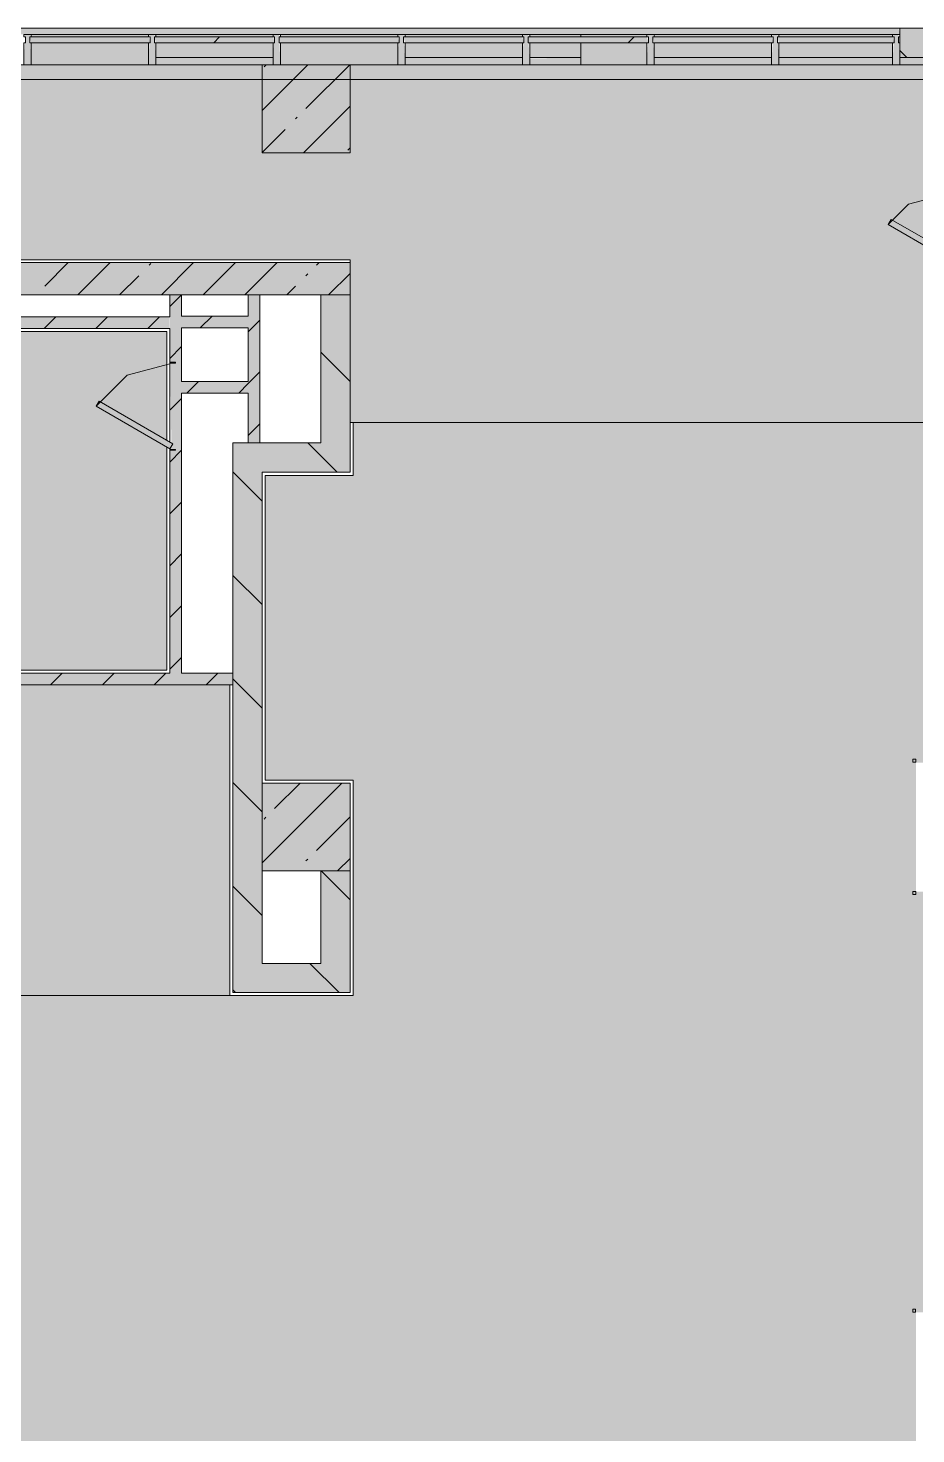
# Model space of a CAD drawing. Header units: millimetres. Extents: x -3817 to 677485, y -22715 to 103890.
# Drawn here: x 2320.3 to 2368, y -19464 to -19388.5 of the extents above; entities that cross this region are included whole.
import ezdxf

# ---------------------------------------------------------------- set-up
doc = ezdxf.new("R2010")
doc.units = ezdxf.units.MM
doc.layers.add('PDF _Геометрия', color=7, linetype='Continuous', true_color=0x1d1d1d)
doc.layers.add('PDF _Сплошная заливка', color=7, linetype='Continuous', true_color=0xffffff)

msp = doc.modelspace()

# ---------------------------------------------------------------- hatches: boundary and pattern name
at = {"layer": 'PDF _Сплошная заливка', "transparency": 33554559}
h = msp.add_hatch(color=256, dxfattribs=at)
h.paths.add_polyline_path([(2368.969, -19390.101), (2369.126, -19390.101), (2369.126, -19388.526), (2367.16, -19388.526), (2367.16, -19390.101)], flags=0)
h.paths.add_polyline_path([(2293.149, -19390.101), (2293.539, -19390.101), (2293.539, -19388.526), (2293.145, -19388.526), (2293.145, -19390.101)], flags=0)
h = msp.add_hatch(color=256, dxfattribs=at)
h.paths.add_polyline_path([(2327.199, -19388.865), (2367.16, -19388.865), (2367.081, -19388.526), (2293.539, -19388.526), (2293.617, -19388.865), (2327.12, -19388.865)], flags=0)
h.paths.add_polyline_path([(2327.12, -19388.999), (2327.199, -19388.999), (2327.199, -19388.865)], flags=0)
h.paths.add_polyline_path([(2333.813, -19388.999), (2333.891, -19388.999), (2333.891, -19388.865)], flags=0)
h.paths.add_polyline_path([(2340.505, -19388.999), (2340.584, -19388.999), (2340.584, -19388.865)], flags=0)
h.paths.add_polyline_path([(2307.042, -19388.999), (2307.121, -19388.999), (2307.121, -19388.865)], flags=0)
h.paths.add_polyline_path([(2300.349, -19388.999), (2300.428, -19388.999), (2300.428, -19388.865)], flags=0)
for points in [[(2320.112, -19390.495), (2320.506, -19390.495), (2320.427, -19388.865), (2320.112, -19388.865), (2320.191, -19388.999), (2320.112, -19390.101)], [(2326.884, -19389.314), (2326.805, -19388.999), (2320.427, -19388.999), (2320.506, -19389.314), (2326.805, -19389.314)], [(2326.805, -19390.495), (2327.199, -19390.495), (2327.12, -19388.865), (2326.805, -19388.865), (2326.884, -19388.999), (2326.805, -19390.101)], [(2333.498, -19389.314), (2333.576, -19389.314), (2333.498, -19388.999), (2327.12, -19388.999), (2327.199, -19389.314)], [(2333.498, -19390.495), (2333.891, -19390.495), (2333.813, -19388.865), (2333.498, -19388.865), (2333.576, -19388.999), (2333.498, -19390.101)], [(2340.269, -19389.314), (2340.19, -19388.999), (2333.813, -19388.999), (2333.891, -19389.314), (2340.19, -19389.314)], [(2340.19, -19390.495), (2340.584, -19390.495), (2340.505, -19388.865), (2340.19, -19388.865), (2340.269, -19388.999), (2340.19, -19390.101)], [(2346.883, -19389.314), (2346.962, -19389.314), (2346.883, -19388.999), (2340.505, -19388.999), (2340.584, -19389.314)], [(2346.883, -19390.495), (2347.277, -19390.495), (2347.198, -19388.865), (2346.883, -19388.865), (2346.962, -19388.999), (2346.883, -19390.154)], [(2353.657, -19389.314), (2353.578, -19388.999), (2347.198, -19388.999), (2347.198, -19389.314), (2353.578, -19389.314)], [(2353.578, -19390.495), (2353.972, -19390.495), (2353.893, -19388.865), (2353.578, -19388.865), (2353.657, -19388.999), (2353.578, -19390.257)], [(2360.349, -19389.314), (2360.271, -19388.999), (2353.893, -19388.999), (2353.972, -19389.314), (2360.271, -19389.314)], [(2360.271, -19388.999), (2360.271, -19388.865), (2353.972, -19388.865), (2353.972, -19388.999), (2356.127, -19388.999)], [(2360.271, -19390.495), (2360.664, -19390.495), (2360.585, -19388.865), (2360.271, -19388.865), (2360.349, -19388.999), (2360.271, -19390.359)], [(2364.258, -19389.314), (2366.845, -19389.314), (2366.766, -19388.999), (2360.585, -19388.999), (2360.664, -19389.314)], [(2364.258, -19388.999), (2366.766, -19388.999), (2366.766, -19388.865), (2360.664, -19388.865), (2360.664, -19388.999)], [(2366.766, -19390.495), (2367.16, -19390.465), (2367.081, -19388.865), (2366.766, -19388.865), (2366.845, -19388.999), (2366.766, -19390.459)], [(2343.406, -19390.101), (2346.883, -19390.101), (2346.883, -19389.314), (2340.584, -19389.314), (2340.584, -19390.101)], [(2347.995, -19390.101), (2350.033, -19390.101), (2350.033, -19389.314), (2347.277, -19389.314), (2347.277, -19390.101)], [(2356.127, -19390.101), (2360.271, -19390.101), (2360.271, -19389.314), (2353.972, -19389.314), (2353.972, -19390.101)], [(2364.258, -19390.101), (2366.766, -19390.101), (2366.766, -19389.314), (2360.664, -19389.314), (2360.664, -19390.101)], [(2368.969, -19409.707), (2368.969, -19400.481), (2366.537, -19399.077), (2366.695, -19398.804), (2368.969, -19400.117), (2368.969, -19390.495), (2337.632, -19390.495), (2337.632, -19395.219), (2332.907, -19395.219), (2332.907, -19390.495), (2298.027, -19390.495), (2298.027, -19395.376), (2293.145, -19395.376), (2293.154, -19400.967), (2337.632, -19400.967), (2337.632, -19409.707), (2368.024, -19409.707)], [(2307.711, -19402.856), (2337.632, -19402.856), (2337.632, -19401.124), (2293.145, -19401.124), (2293.145, -19402.856), (2307.338, -19402.856)], [(2329.364, -19440.493), (2331.175, -19440.493), (2331.175, -19423.803), (2319.128, -19423.803), (2319.128, -19431.677), (2318.813, -19431.677), (2318.813, -19423.803), (2307.711, -19423.803), (2307.711, -19403.014), (2293.154, -19403.061), (2293.154, -19428.918), (2298.027, -19428.918), (2298.027, -19433.958), (2293.154, -19433.996), (2293.224, -19439.454), (2314.561, -19439.454), (2314.561, -19440.493), (2327.951, -19440.493)], [(2327.947, -19423.173), (2328.577, -19423.173), (2328.577, -19402.856), (2327.947, -19402.856), (2328.028, -19410.807), (2328.104, -19410.851), (2327.947, -19411.218), (2327.947, -19423.016)], [(2323.601, -19404.667), (2327.947, -19404.667), (2327.947, -19404.037), (2308.499, -19404.037), (2308.545, -19404.667), (2315.136, -19404.667)], [(2328.577, -19404.628), (2332.159, -19404.628), (2332.159, -19403.998), (2328.577, -19403.998), (2328.577, -19404.427)], [(2333.065, -19412.384), (2337.632, -19412.368), (2337.632, -19410.809), (2332.907, -19410.809), (2332.907, -19412.384)], [(2337.632, -19433.8), (2337.632, -19429.076), (2332.907, -19429.076), (2332.907, -19433.8), (2335.286, -19433.8)], [(2336.057, -19438.761), (2337.632, -19438.761), (2337.632, -19433.8), (2336.057, -19433.8), (2336.057, -19436.972)], [(2332.907, -19440.335), (2337.632, -19440.335), (2337.632, -19438.761), (2331.333, -19438.761), (2331.333, -19440.335)]]:
    msp.add_hatch(color=256, dxfattribs=at).paths.add_polyline_path(points)
at = {"layer": 'PDF _Сплошная заливка', "true_color": 0x383e42, "transparency": 33554559}
for points in [[(2340.19, -19388.999), (2340.19, -19388.865), (2333.891, -19388.865), (2333.891, -19388.999), (2339.864, -19388.999)], [(2323.601, -19390.495), (2326.805, -19390.495), (2326.805, -19389.314), (2320.506, -19389.314), (2320.506, -19390.495)], [(2337.632, -19390.495), (2340.19, -19390.495), (2340.19, -19389.314), (2333.891, -19389.314), (2333.891, -19390.495)]]:
    msp.add_hatch(color=250, dxfattribs=at).paths.add_polyline_path(points)
at = {"layer": 'PDF _Сплошная заливка', "transparency": 33554559}
h = msp.add_hatch(color=256, dxfattribs=at)
h.paths.add_polyline_path([(2274.811, -19543.403), (2284.352, -19543.338), (2284.352, -19542.773), (2284.627, -19542.773), (2284.627, -19541.607), (2284.745, -19541.607), (2284.745, -19541.513), (2326.293, -19541.502), (2327.789, -19538.911), (2328.062, -19539.069), (2326.651, -19541.513), (2385.11, -19541.513), (2385.11, -19533.797), (2385.425, -19533.797), (2385.425, -19541.513), (2406.212, -19541.513), (2406.212, -19534.584), (2406.527, -19534.584), (2406.527, -19541.513), (2419.072, -19541.513), (2419.072, -19532.616), (2419.205, -19532.694), (2420.308, -19532.694), (2420.308, -19541.513), (2420.463, -19541.513), (2420.463, -19518.207), (2420.308, -19518.207), (2420.308, -19518.443), (2419.072, -19518.364), (2419.072, -19518.207), (2368.969, -19518.207), (2368.969, -19488.916), (2368.182, -19488.916), (2368.182, -19483.247), (2373.851, -19483.247), (2373.851, -19484.035), (2379.323, -19484.035), (2379.323, -19483.877), (2379.913, -19483.877), (2379.913, -19484.035), (2388.575, -19484.035), (2388.653, -19483.877), (2389.165, -19483.877), (2389.165, -19484.035), (2419.715, -19484.035), (2419.789, -19483.775), (2420.306, -19483.775), (2420.306, -19484.035), (2420.463, -19484.035), (2420.463, -19508.601), (2421.41, -19508.601), (2421.489, -19508.916), (2437.945, -19508.916), (2437.945, -19508.601), (2438.888, -19508.601), (2438.888, -19489.074), (2433.534, -19489.074), (2433.494, -19390.495), (2420.859, -19390.51), (2420.847, -19395.296), (2408.655, -19395.296), (2408.655, -19396.951), (2403.615, -19396.951), (2403.615, -19395.274), (2403.529, -19395.345), (2403.482, -19395.502), (2379.996, -19395.502), (2379.917, -19409.803), (2377.551, -19409.803), (2377.551, -19409.707), (2337.797, -19409.707), (2337.789, -19412.549), (2333.065, -19412.549), (2333.065, -19428.918), (2337.789, -19428.918), (2337.789, -19440.493), (2314.404, -19440.493), (2314.404, -19454.351), (2314.561, -19454.351), (2314.561, -19464.114), (2314.404, -19464.114), (2314.404, -19477.814), (2314.561, -19477.814), (2314.561, -19505.058), (2314.404, -19505.058), (2314.404, -19511.829), (2321.49, -19511.829), (2321.49, -19512.144), (2314.467, -19512.223), (2314.467, -19512.538), (2314.561, -19512.538), (2314.561, -19518.207), (2288.98, -19518.207), (2288.98, -19514.27), (2275.594, -19514.27), (2275.594, -19518.207), (2262.201, -19518.207), (2262.201, -19536.789), (2271.335, -19536.789), (2271.335, -19541.513), (2273.328, -19541.513), (2273.368, -19541.607), (2273.447, -19541.67), (2273.447, -19542.773), (2273.801, -19542.773), (2273.722, -19543.009), (2273.801, -19543.403), (2274.126, -19543.403)], flags=0)
h.paths.add_polyline_path([(2419.205, -19541.355), (2419.205, -19541.277), (2419.072, -19541.277)], flags=0)
h.paths.add_polyline_path([(2436.842, -19510.176), (2436.842, -19510.152), (2422.473, -19510.176), (2422.512, -19510.333), (2436.488, -19510.333), (2436.488, -19510.176)], flags=0)
h.paths.add_polyline_path([(2438.888, -19510.333), (2438.848, -19510.176), (2436.842, -19510.176), (2436.842, -19510.333), (2437.945, -19510.333)], flags=0)
h.paths.add_polyline_path([(2421.41, -19510.152), (2421.489, -19510.018), (2421.41, -19510.123)], flags=0)
h.paths.add_polyline_path([(2422.119, -19510.333), (2422.119, -19510.152), (2420.463, -19510.176), (2420.463, -19510.333), (2421.922, -19510.333)], flags=0)
h.paths.add_polyline_path([(2421.804, -19510.152), (2421.804, -19510.018), (2421.725, -19510.018), (2421.794, -19510.136)], flags=0)
h.paths.add_polyline_path([(2437.551, -19510.152), (2437.551, -19510.018), (2437.472, -19510.018)], flags=0)
h.paths.add_polyline_path([(2337.178, -19482.94), (2335.918, -19482.891), (2335.918, -19481.141), (2334.69, -19480.86), (2334.758, -19480.712), (2334.886, -19480.725), (2335.918, -19480.83), (2335.918, -19480.736), (2337.772, -19480.736), (2337.852, -19476.691), (2338.001, -19476.691), (2338.001, -19480.736), (2339.855, -19480.804), (2339.855, -19482.94), (2338.595, -19482.94)], flags=0)
h.paths.add_polyline_path([(2337.914, -19476.127), (2337.772, -19476.127), (2337.71, -19472.082), (2335.918, -19472.019), (2335.918, -19471.908), (2334.703, -19472.047), (2334.728, -19471.89), (2335.918, -19471.677), (2335.918, -19469.878), (2339.855, -19469.878), (2339.855, -19472.082), (2338.001, -19472.082), (2337.946, -19476.127), (2337.917, -19476.127)], flags=0)
h.paths.add_polyline_path([(2369.126, -19464.429), (2368.024, -19464.429), (2368.024, -19457.5), (2374.953, -19457.5), (2374.953, -19464.429)], flags=0)
h.paths.add_polyline_path([(2376.095, -19448.306), (2376.095, -19440.038), (2376.685, -19440.038), (2376.685, -19448.306)], flags=0)
h.paths.add_polyline_path([(2376.095, -19439.487), (2376.147, -19431.22), (2376.685, -19431.22), (2376.685, -19439.487)], flags=0)
h.paths.add_polyline_path([(2369.126, -19434.903), (2368.024, -19434.903), (2368.024, -19427.974), (2374.953, -19427.974), (2374.953, -19434.903)], flags=0)
h.paths.add_polyline_path([(2376.095, -19430.826), (2376.147, -19422.559), (2376.685, -19422.559), (2376.685, -19430.826), (2376.147, -19430.826)], flags=0)
h.paths.add_polyline_path([(2376.659, -19420.13), (2376.147, -19419.835), (2380.282, -19412.676), (2380.793, -19412.971), (2377.555, -19418.578)], flags=0)
h.paths.add_polyline_path([(2377.551, -19409.646), (2377.555, -19409.646), (2377.551, -19409.549)], flags=0)
h.paths.add_polyline_path([(2420.463, -19395.485), (2408.741, -19395.485), (2408.741, -19395.328), (2420.859, -19395.328), (2420.846, -19395.485)], flags=0)
h = msp.add_hatch(color=256, dxfattribs=at)
h.paths.add_polyline_path([(2560.143, -19604.251), (2560.301, -19604.251), (2560.301, -19602.928), (2560.143, -19602.928), (2560.143, -19603.951)], flags=0)
h.paths.add_polyline_path([(2292.279, -19482.948), (2292.279, -19482.947), (2291.973, -19482.948)], flags=0)
h.paths.add_polyline_path([(2293.539, -19390.495), (2293.539, -19390.101), (2293.154, -19390.179), (2293.145, -19390.494), (2293.154, -19390.495)], flags=0)
h.paths.add_polyline_path([(2369.126, -19390.495), (2369.126, -19390.101), (2367.16, -19390.101), (2367.16, -19390.495), (2368.969, -19390.495)], flags=0)
h.paths.add_polyline_path([(2366.766, -19390.495), (2366.766, -19390.101), (2360.664, -19390.101), (2360.664, -19390.495), (2364.258, -19390.495)], flags=0)
h.paths.add_polyline_path([(2353.972, -19390.495), (2360.271, -19390.495), (2360.271, -19390.101), (2353.972, -19390.101), (2353.972, -19390.263)], flags=0)
h.paths.add_polyline_path([(2350.033, -19390.495), (2350.033, -19390.101), (2347.277, -19390.16), (2347.277, -19390.495), (2347.995, -19390.495)], flags=0)
h.paths.add_polyline_path([(2297.869, -19390.495), (2300.034, -19390.495), (2300.034, -19390.101), (2293.932, -19390.101), (2293.932, -19390.495)], flags=0)
h.paths.add_polyline_path([(2346.883, -19390.495), (2346.883, -19390.101), (2340.584, -19390.101), (2340.584, -19390.495)], flags=0)
h.paths.add_polyline_path([(2333.498, -19390.495), (2333.498, -19390.101), (2327.199, -19390.101), (2327.199, -19390.495), (2332.907, -19390.495)], flags=0)
at = {"layer": 'PDF _Сплошная заливка', "true_color": 0xe2e2e2, "transparency": 33554559}
for points in [[(2369.128, -19400.573), (2369.286, -19400.3), (2366.695, -19398.804), (2366.537, -19399.077), (2369.126, -19400.572)], [(2327.947, -19411.124), (2328.104, -19410.851), (2324.149, -19408.568), (2323.992, -19408.84), (2327.789, -19411.033)]]:
    msp.add_hatch(color=254, dxfattribs=at).paths.add_polyline_path(points)
at = {"layer": 'PDF _Сплошная заливка', "transparency": 33554559}
h = msp.add_hatch(color=256, dxfattribs=at)
h.paths.add_polyline_path([(2313.987, -19423.803), (2319.128, -19423.785), (2319.207, -19423.11), (2319.325, -19423.11), (2319.325, -19423.016), (2327.789, -19423.016), (2327.789, -19411.033), (2323.992, -19408.84), (2324.149, -19408.568), (2327.789, -19410.669), (2327.789, -19404.825), (2308.656, -19404.825), (2308.656, -19423.016), (2311.058, -19423.016), (2311.058, -19423.11), (2311.333, -19423.173), (2311.254, -19423.803), (2311.333, -19423.803)], flags=0)
h.paths.add_polyline_path([(2313.987, -19412.368), (2313.987, -19411.218), (2315.136, -19411.218), (2315.136, -19412.368)], flags=0)
h = msp.add_hatch(color=256, dxfattribs=at)
h.paths.add_polyline_path([(2327.789, -19423.803), (2331.333, -19423.803), (2331.333, -19423.173), (2319.522, -19423.173), (2319.522, -19423.803), (2323.601, -19423.803)], flags=0)
h.paths.add_polyline_path([(2308.499, -19423.803), (2310.861, -19423.732), (2310.861, -19423.173), (2308.499, -19423.173), (2308.499, -19423.388)], flags=0)

# ---------------------------------------------------------------- linework, layer by layer
at = {"layer": 'PDF _Геометрия', "color": 7, "lineweight": 9}
for points in [[(2293.539, -19389.314), (2293.539, -19388.526), (2293.145, -19388.526), (2293.145, -19390.101), (2293.539, -19390.101), (2293.539, -19388.526), (2367.16, -19388.526), (2367.16, -19389.314)], [(2320.506, -19388.999), (2320.506, -19388.865), (2320.506, -19388.999)], [(2326.805, -19388.999), (2326.805, -19388.865), (2326.805, -19388.999), (2320.506, -19388.999)], [(2327.199, -19388.999), (2327.199, -19388.865), (2327.199, -19388.999)], [(2333.498, -19388.999), (2333.498, -19388.865), (2333.498, -19388.999), (2327.199, -19388.999)], [(2330.304, -19389.314), (2330.619, -19388.999)], [(2333.891, -19388.999), (2333.891, -19388.865), (2333.891, -19388.999)], [(2340.19, -19388.999), (2340.19, -19388.865), (2340.19, -19388.999), (2333.891, -19388.999)], [(2340.584, -19388.999), (2340.584, -19388.865), (2340.584, -19388.999)], [(2346.883, -19388.999), (2346.883, -19388.865), (2346.883, -19388.999), (2340.584, -19388.999)], [(2347.277, -19388.999), (2347.277, -19388.865), (2347.277, -19388.999)], [(2353.578, -19388.999), (2353.578, -19388.865), (2353.578, -19388.999), (2350.033, -19388.999), (2350.033, -19388.865), (2347.277, -19388.865), (2350.033, -19388.865), (2350.033, -19388.999), (2347.277, -19388.999)], [(2352.575, -19389.314), (2352.89, -19388.999)], [(2353.972, -19388.999), (2353.972, -19388.865), (2353.972, -19388.999)], [(2360.271, -19388.999), (2360.271, -19388.865), (2360.271, -19388.999), (2353.972, -19388.999)], [(2360.664, -19388.999), (2360.664, -19388.865), (2360.664, -19388.999)], [(2366.766, -19388.999), (2366.766, -19388.865), (2366.766, -19388.999), (2360.664, -19388.999)], [(2353.578, -19390.495), (2350.033, -19390.495), (2353.578, -19390.495), (2353.578, -19389.314), (2350.033, -19389.314), (2350.033, -19390.495), (2350.033, -19390.101), (2347.277, -19390.101), (2350.033, -19390.101)], [(2367.541, -19390.101), (2367.16, -19389.72)], [(2326.805, -19390.495), (2320.506, -19390.495)], [(2332.907, -19392.954), (2335.367, -19390.495)], [(2333.017, -19390.599), (2333.122, -19390.495)], [(2335.262, -19392.844), (2337.612, -19390.495)], [(2340.19, -19390.495), (2339.864, -19390.495)], [(2335.132, -19395.219), (2337.632, -19392.72)], [(2334.701, -19393.406), (2334.794, -19393.312)], [(2332.907, -19395.199), (2334.14, -19393.967)], [(2337.507, -19395.089), (2337.632, -19394.965)], [(2336.057, -19433.8), (2336.057, -19438.761), (2332.907, -19438.761), (2332.907, -19423.803), (2332.907, -19412.384), (2337.632, -19412.384), (2337.632, -19410.809), (2337.632, -19402.856), (2337.632, -19401.124), (2293.145, -19401.124), (2293.145, -19402.856), (2307.869, -19402.856), (2307.869, -19423.803), (2308.499, -19423.803), (2310.625, -19423.803)], [(2321.231, -19402.386), (2322.492, -19401.124)], [(2323.005, -19402.856), (2324.737, -19401.124)], [(2326.843, -19401.263), (2326.937, -19401.17)], [(2327.495, -19402.856), (2329.227, -19401.124)], [(2329.74, -19402.856), (2331.472, -19401.124)], [(2331.985, -19402.856), (2333.717, -19401.124)], [(2335.823, -19401.263), (2335.962, -19401.124)], [(2325.25, -19402.856), (2326.282, -19401.824)], [(2335.262, -19401.824), (2335.355, -19401.731)], [(2336.475, -19402.856), (2337.632, -19401.7)], [(2334.23, -19402.856), (2334.701, -19402.386)], [(2320.76, -19402.856), (2320.763, -19402.853)], [(2327.947, -19403.482), (2328.572, -19402.856)], [(2328.577, -19402.856), (2327.947, -19402.856)], [(2332.789, -19402.856), (2332.159, -19402.856)], [(2337.632, -19402.856), (2336.057, -19402.856)], [(2321.194, -19404.667), (2321.824, -19404.037)], [(2323.978, -19404.667), (2324.607, -19404.037)], [(2326.761, -19404.667), (2327.391, -19404.037)], [(2329.584, -19404.628), (2330.214, -19403.998)], [(2332.159, -19404.837), (2332.789, -19404.207)], [(2310.625, -19423.173), (2308.499, -19423.173), (2308.499, -19404.667), (2327.947, -19404.667), (2327.947, -19406.478), (2327.947, -19410.76)], [(2327.947, -19406.266), (2328.577, -19405.636)], [(2337.632, -19407.516), (2336.057, -19405.941)], [(2331.648, -19408.132), (2332.159, -19407.621), (2332.789, -19406.991)], [(2328.864, -19408.132), (2329.494, -19407.502)], [(2319.758, -19423.803), (2331.333, -19423.803), (2331.333, -19423.173), (2328.577, -19423.173), (2328.577, -19411.203), (2328.577, -19408.132), (2332.159, -19408.132), (2332.159, -19410.809), (2331.333, -19410.809), (2331.333, -19423.173)], [(2327.947, -19409.049), (2328.577, -19408.42)], [(2332.159, -19410.405), (2332.789, -19409.775)], [(2336.932, -19412.384), (2335.357, -19410.809)], [(2327.947, -19411.203), (2327.947, -19423.173), (2319.758, -19423.173)], [(2327.947, -19411.833), (2328.577, -19411.203)], [(2332.907, -19413.927), (2331.333, -19412.352)], [(2327.947, -19414.617), (2328.577, -19413.987)], [(2327.947, -19417.401), (2328.577, -19416.771)], [(2332.907, -19419.494), (2331.333, -19417.92)], [(2327.947, -19420.185), (2328.577, -19419.555)], [(2327.947, -19422.968), (2328.577, -19422.339)], [(2321.544, -19423.803), (2322.174, -19423.173)], [(2324.328, -19423.803), (2324.958, -19423.173)], [(2327.112, -19423.803), (2327.742, -19423.173)], [(2329.896, -19423.803), (2330.526, -19423.173)], [(2332.907, -19425.062), (2331.649, -19423.803), (2331.333, -19423.487)], [(2331.333, -19423.803), (2331.333, -19438.761), (2331.333, -19440.335), (2337.632, -19440.335), (2337.632, -19438.761), (2337.632, -19433.783)], [(2332.907, -19430.629), (2331.333, -19429.055)], [(2332.907, -19433.364), (2337.195, -19429.076)], [(2333.578, -19430.448), (2334.95, -19429.076)], [(2333.017, -19431.009), (2333.11, -19430.916)], [(2335.823, -19432.693), (2337.632, -19430.885)], [(2335.262, -19433.254), (2335.355, -19433.161)], [(2336.961, -19433.8), (2337.632, -19433.13)], [(2337.632, -19435.354), (2336.078, -19433.8)], [(2332.907, -19436.197), (2331.333, -19434.622)], [(2337.046, -19440.335), (2335.471, -19438.761)], [(2331.478, -19440.335), (2331.333, -19440.19)]]:
    msp.add_lwpolyline(points, dxfattribs=at)
for points in [[(2320.427, -19389.314), (2320.427, -19388.999), (2320.506, -19388.999), (2320.506, -19388.865), (2320.112, -19388.865), (2320.112, -19388.999), (2320.191, -19388.999), (2320.191, -19389.314), (2320.112, -19389.314), (2320.112, -19390.495), (2320.506, -19390.495), (2320.506, -19389.314)], [(2320.427, -19389.314), (2326.884, -19389.314), (2326.884, -19388.999), (2320.427, -19388.999)], [(2320.506, -19388.865), (2326.805, -19388.865)], [(2327.12, -19389.314), (2327.12, -19388.999), (2327.199, -19388.999), (2327.199, -19388.865), (2326.805, -19388.865), (2326.805, -19388.999), (2326.884, -19388.999), (2326.884, -19389.314), (2326.805, -19389.314), (2326.805, -19390.495), (2327.199, -19390.495), (2327.199, -19389.314)], [(2327.12, -19389.314), (2333.576, -19389.314), (2333.576, -19388.999), (2327.12, -19388.999)], [(2327.199, -19388.865), (2333.498, -19388.865)], [(2333.813, -19389.314), (2333.813, -19388.999), (2333.891, -19388.999), (2333.891, -19388.865), (2333.498, -19388.865), (2333.498, -19388.999), (2333.576, -19388.999), (2333.576, -19389.314), (2333.498, -19389.314), (2333.498, -19390.495), (2333.891, -19390.495), (2333.891, -19389.314)], [(2333.813, -19389.314), (2340.269, -19389.314), (2340.269, -19388.999), (2333.813, -19388.999)], [(2333.891, -19388.865), (2340.19, -19388.865)], [(2340.505, -19389.314), (2340.505, -19388.999), (2340.584, -19388.999), (2340.584, -19388.865), (2340.19, -19388.865), (2340.19, -19388.999), (2340.269, -19388.999), (2340.269, -19389.314), (2340.19, -19389.314), (2340.19, -19390.495), (2340.584, -19390.495), (2340.584, -19389.314)], [(2340.505, -19389.314), (2346.962, -19389.314), (2346.962, -19388.999), (2340.505, -19388.999)], [(2340.584, -19388.865), (2346.883, -19388.865)], [(2347.198, -19389.314), (2347.198, -19388.999), (2347.277, -19388.999), (2347.277, -19388.865), (2346.883, -19388.865), (2346.883, -19388.999), (2346.962, -19388.999), (2346.962, -19389.314), (2346.883, -19389.314), (2346.883, -19390.495), (2347.277, -19390.495), (2347.277, -19389.314)], [(2347.198, -19389.314), (2353.657, -19389.314), (2353.657, -19388.999), (2347.198, -19388.999)], [(2350.033, -19388.865), (2353.578, -19388.865)], [(2353.893, -19389.314), (2353.893, -19388.999), (2353.972, -19388.999), (2353.972, -19388.865), (2353.578, -19388.865), (2353.578, -19388.999), (2353.657, -19388.999), (2353.657, -19389.314), (2353.578, -19389.314), (2353.578, -19390.495), (2353.972, -19390.495), (2353.972, -19389.314)], [(2353.893, -19389.314), (2360.349, -19389.314), (2360.349, -19388.999), (2353.893, -19388.999)], [(2353.972, -19388.865), (2360.271, -19388.865)], [(2360.585, -19389.314), (2360.585, -19388.999), (2360.664, -19388.999), (2360.664, -19388.865), (2360.271, -19388.865), (2360.271, -19388.999), (2360.349, -19388.999), (2360.349, -19389.314), (2360.271, -19389.314), (2360.271, -19390.495), (2360.664, -19390.495), (2360.664, -19389.314)], [(2360.585, -19389.314), (2366.845, -19389.314), (2366.845, -19388.999), (2360.585, -19388.999)], [(2360.664, -19388.865), (2366.766, -19388.865)], [(2367.081, -19389.314), (2367.081, -19388.999), (2367.16, -19388.999), (2367.16, -19388.865), (2366.766, -19388.865), (2366.766, -19388.999), (2366.845, -19388.999), (2366.845, -19389.314), (2366.766, -19389.314), (2366.766, -19390.495), (2367.16, -19390.495), (2367.16, -19389.314)], [(2369.126, -19388.526), (2367.16, -19388.526), (2367.16, -19390.101), (2369.126, -19390.101)], [(2320.506, -19389.314), (2326.805, -19389.314), (2326.805, -19390.495), (2320.506, -19390.495)], [(2327.199, -19389.314), (2333.498, -19389.314), (2333.498, -19390.101), (2327.199, -19390.101)], [(2333.891, -19389.314), (2340.19, -19389.314), (2340.19, -19390.495), (2333.891, -19390.495)], [(2340.584, -19389.314), (2346.883, -19389.314), (2346.883, -19390.101), (2340.584, -19390.101)], [(2347.277, -19389.314), (2350.033, -19389.314), (2350.033, -19390.101), (2347.277, -19390.101)], [(2353.972, -19389.314), (2360.271, -19389.314), (2360.271, -19390.101), (2353.972, -19390.101)], [(2360.664, -19389.314), (2366.766, -19389.314), (2366.766, -19390.101), (2360.664, -19390.101)], [(2327.199, -19390.101), (2333.498, -19390.101)], [(2337.632, -19390.495), (2332.907, -19390.495), (2332.907, -19395.219), (2337.632, -19395.219)], [(2340.584, -19390.101), (2346.883, -19390.101)], [(2353.972, -19390.101), (2360.271, -19390.101)], [(2360.664, -19390.101), (2366.766, -19390.101)], [(2327.947, -19402.856), (2327.947, -19404.037), (2308.499, -19404.037), (2308.499, -19402.856), (2307.869, -19402.856), (2308.499, -19402.856)], [(2328.577, -19403.998), (2328.577, -19402.856), (2332.159, -19402.856), (2332.159, -19403.998)], [(2332.159, -19410.809), (2332.789, -19410.809), (2332.789, -19402.856), (2336.057, -19402.856), (2336.057, -19410.809), (2332.907, -19410.809), (2332.789, -19410.809)], [(2332.159, -19404.628), (2332.159, -19407.502), (2328.577, -19407.502), (2328.577, -19406.478), (2328.577, -19404.628)], [(2367.863, -19427.958), (2368.016, -19427.958), (2368.016, -19427.8), (2367.863, -19427.8)], [(2337.632, -19429.076), (2332.907, -19429.076), (2332.907, -19433.8), (2337.632, -19433.8)], [(2368.016, -19435.064), (2368.016, -19434.91), (2367.859, -19434.91), (2367.859, -19435.064)], [(2367.849, -19457.5), (2368.002, -19457.5), (2368.002, -19457.343), (2367.849, -19457.343)]]:
    msp.add_lwpolyline(points, close=True, dxfattribs=at)
at = {"layer": 'PDF _Геометрия', "color": 253, "lineweight": 9, "true_color": 0xaaaaaa}
for points in [[(2323.601, -19390.495), (2298.027, -19390.495), (2298.027, -19395.376), (2293.145, -19395.376), (2293.145, -19396.204)], [(2368.969, -19400.117), (2368.969, -19390.495), (2339.864, -19390.495)], [(2340.584, -19390.495), (2346.883, -19390.495)], [(2347.277, -19390.495), (2350.033, -19390.495)], [(2353.972, -19390.495), (2360.271, -19390.495)], [(2360.664, -19390.495), (2366.766, -19390.495)], [(2369.126, -19392.069), (2369.126, -19390.495), (2367.16, -19390.495), (2369.126, -19390.495)], [(2367.16, -19390.495), (2368.969, -19390.495)], [(2235.755, -19391.282), (2334.177, -19391.282), (2428.813, -19391.282), (2527.235, -19391.282)], [(2369.128, -19397.581), (2367.632, -19397.982), (2366.537, -19399.077)], [(2293.154, -19400.967), (2337.632, -19400.967), (2337.632, -19409.707), (2368.969, -19409.707), (2368.969, -19400.481)], [(2311.058, -19423.11), (2311.058, -19423.016), (2308.656, -19423.016), (2308.656, -19404.825), (2327.789, -19404.825), (2327.789, -19410.669)], [(2327.947, -19406.557), (2325.663, -19407.169), (2323.992, -19408.84)], [(2377.551, -19409.549), (2377.551, -19409.707), (2337.797, -19409.707), (2337.797, -19412.549), (2333.065, -19412.549), (2333.065, -19428.918), (2337.789, -19428.918), (2337.789, -19440.493), (2314.561, -19440.493), (2314.404, -19440.493)], [(2327.789, -19411.033), (2327.789, -19423.016), (2319.325, -19423.016), (2319.325, -19423.11)], [(2293.154, -19439.454), (2314.561, -19439.454), (2314.561, -19440.493), (2331.175, -19440.493), (2331.175, -19423.803), (2319.758, -19423.803)]]:
    msp.add_lwpolyline(points, dxfattribs=at)
for points in [[(2327.199, -19390.495), (2333.498, -19390.495)], [(2327.199, -19390.495), (2333.498, -19390.495)], [(2340.584, -19390.495), (2346.883, -19390.495)], [(2347.277, -19390.495), (2350.033, -19390.495)], [(2353.972, -19390.495), (2360.271, -19390.495)], [(2360.664, -19390.495), (2366.766, -19390.495)], [(2366.537, -19399.077), (2369.128, -19400.573), (2369.286, -19400.3), (2366.695, -19398.804)], [(2328.262, -19406.518), (2328.262, -19406.478), (2327.947, -19406.478), (2327.947, -19406.518)], [(2323.992, -19408.84), (2327.947, -19411.124), (2328.104, -19410.851), (2324.149, -19408.568)], [(2328.262, -19411.163), (2327.947, -19411.163), (2327.947, -19411.203), (2328.262, -19411.203)]]:
    msp.add_lwpolyline(points, close=True, dxfattribs=at)
at = {"layer": 'PDF _Сплошная заливка', "color": 250, "lineweight": 60, "true_color": 0x383e42, "transparency": 33554559}
for points in [[(2320.506, -19388.999), (2326.805, -19388.999), (2320.506, -19388.865), (2326.805, -19388.865)], [(2353.578, -19388.999), (2353.578, -19388.865), (2350.033, -19388.999), (2350.033, -19388.865)], [(2353.578, -19390.495), (2353.578, -19389.314), (2350.033, -19390.495), (2350.033, -19389.314)]]:
    msp.add_solid(points, dxfattribs=at)
at = {"layer": 'PDF _Сплошная заливка', "lineweight": 60, "transparency": 33554559}
for points in [[(2333.498, -19388.999), (2333.498, -19388.865), (2327.199, -19388.999), (2327.199, -19388.865)], [(2346.883, -19388.999), (2346.883, -19388.865), (2340.584, -19388.999), (2340.584, -19388.865)], [(2347.277, -19388.999), (2350.033, -19388.999), (2347.277, -19388.865), (2350.033, -19388.865)], [(2333.498, -19390.101), (2333.498, -19389.314), (2327.199, -19390.101), (2327.199, -19389.314)], [(2337.632, -19395.219), (2337.632, -19390.495), (2332.907, -19395.219), (2332.907, -19390.495)], [(2332.789, -19410.809), (2332.789, -19402.856), (2332.159, -19410.809), (2332.159, -19402.856)], [(2337.632, -19410.809), (2337.632, -19402.856), (2336.057, -19410.809), (2336.057, -19402.856)], [(2332.159, -19408.132), (2332.159, -19407.502), (2328.577, -19408.132), (2328.577, -19407.502)], [(2332.907, -19423.803), (2332.907, -19410.809), (2331.333, -19423.803), (2331.333, -19410.809)], [(2332.907, -19438.761), (2332.907, -19423.803), (2331.333, -19438.761), (2331.333, -19423.803)]]:
    msp.add_solid(points, dxfattribs=at)

doc.saveas('drawing.dxf')
